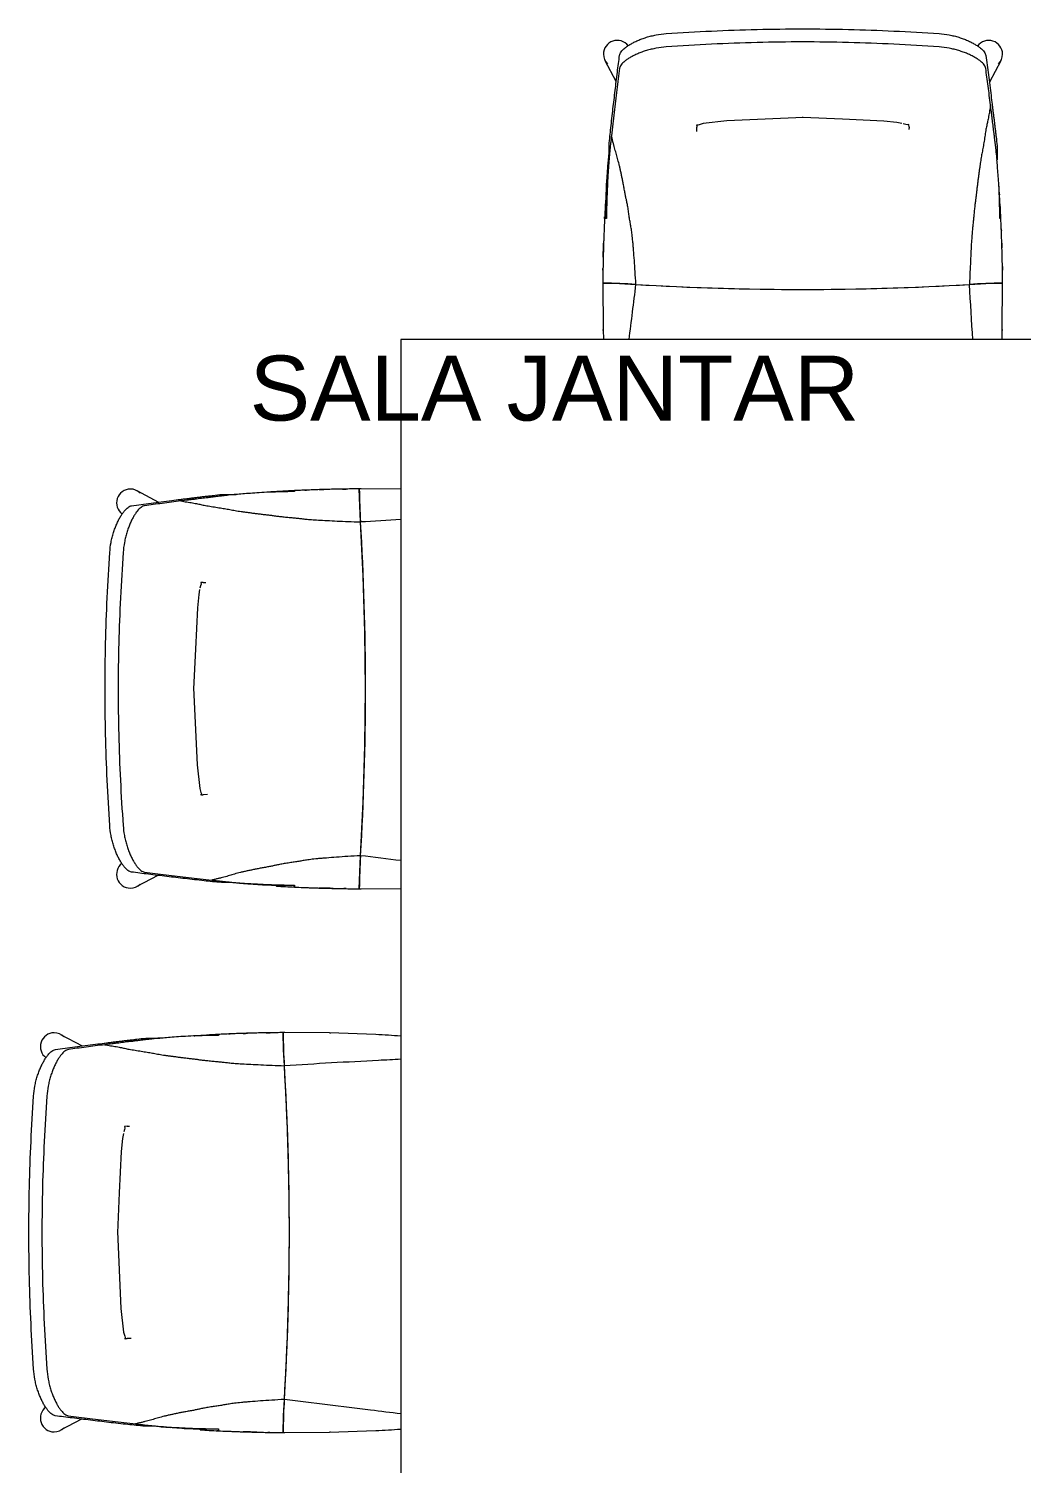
# Model space of a CAD drawing. Header units: millimetres. Extents: x 586.5 to 618.3, y 239.1 to 272.6.
# Drawn here: x 591.617 to 592.841, y 246.246 to 248.014 of the extents above; entities that cross this region are included whole.
import ezdxf

# ---------------------------------------------------------------- set-up
doc = ezdxf.new("R2010")
doc.units = ezdxf.units.MM
doc.header["$LTSCALE"] = 75
doc.linetypes.add('HIDDEN', pattern=[0.375, 0.25, -0.125])
doc.layers.add('A Cumbuca LRZ', color=254, linetype='HIDDEN', lineweight=9)
doc.layers.add('A Mobiliário LRZ', color=253, linetype='Continuous', lineweight=9)
doc.styles.add('R80', font='arial.ttf')

msp = doc.modelspace()

# ---------------------------------------------------------------- linework, layer by layer
at = {"layer": 'A Mobiliário LRZ'}
for p, q in [((592.3414, 247.9484), (592.3276, 247.9741)), ((592.8154, 247.9741), (592.8013, 247.9476)), ((592.5724, 247.9042), (592.4778, 247.8999)), ((592.5712, 247.9042), (592.5707, 247.9042)), ((592.6202, 247.902), (592.5712, 247.9042)), ((592.6713, 247.8995), (592.6202, 247.902)), ((592.4407, 247.8941), (592.4399, 247.8938)), ((592.4418, 247.8946), (592.4407, 247.8941)), ((592.4408, 247.8935), (592.4407, 247.8922)), ((592.4409, 247.887), (592.4407, 247.8922)), ((592.4409, 247.8953), (592.4408, 247.8935)), ((592.4409, 247.8955), (592.4409, 247.8953)), ((592.4434, 247.8952), (592.4418, 247.8946)), ((592.4486, 247.8965), (592.4434, 247.8952)), ((592.4778, 247.8999), (592.4486, 247.8965)), ((592.6873, 247.8978), (592.6713, 247.8995)), ((592.6935, 247.8967), (592.6873, 247.8978)), ((592.6982, 247.8956), (592.6952, 247.8963)), ((592.7, 247.8951), (592.6982, 247.8956)), ((592.7022, 247.8953), (592.7, 247.8951)), ((592.7023, 247.8922), (592.7022, 247.8953)), ((592.7023, 247.8922), (592.7022, 247.8891)), ((592.3325, 247.8605), (592.3325, 247.8699)), ((592.8108, 247.8692), (592.8108, 247.8519)), ((592.331, 247.8427), (592.3325, 247.8605)), ((592.3297, 247.8248), (592.331, 247.8427)), ((592.8138, 247.8088), (592.8129, 247.8234)), ((592.329, 247.7797), (592.329, 247.8024)), ((592.8147, 247.7943), (592.8138, 247.8088)), ((592.3293, 247.7797), (592.327, 247.7797)), ((592.8154, 247.7797), (592.8143, 247.7797)), ((592.8147, 247.7943), (592.8147, 247.7797)), ((592.3248, 247.7), (592.3456, 247.6994)), ((592.3248, 247.7), (592.3253, 247.6427)), ((592.3248, 247.7), (592.3248, 247.6988)), ((592.3248, 247.6988), (592.3248, 247.6977)), ((592.3456, 247.6994), (592.3657, 247.6984)), ((592.3657, 247.6984), (592.4322, 247.695)), ((592.4322, 247.695), (592.5011, 247.6929)), ((592.5011, 247.6929), (592.5712, 247.6922)), ((592.5712, 247.6922), (592.6414, 247.6929)), ((592.6414, 247.6929), (592.7103, 247.695)), ((592.7103, 247.695), (592.7768, 247.6984)), ((592.7768, 247.6984), (592.7968, 247.6994)), ((592.7969, 247.6994), (592.8176, 247.7)), ((592.8172, 247.6427), (592.8176, 247.7)), ((592.8176, 247.6988), (592.8176, 247.7)), ((592.8176, 247.6977), (592.8176, 247.6988)), ((592.3253, 247.6427), (592.3256, 247.6304)), ((592.3253, 247.6416), (592.3253, 247.6427)), ((592.8169, 247.6304), (592.8172, 247.6427)), ((592.8172, 247.6427), (592.8172, 247.6416)), ((592.0758, 247.6304), (592.0758, 245.4304)), ((593.0758, 247.6304), (592.0758, 247.6304)), ((591.7505, 247.4443), (591.777, 247.4301)), ((591.9158, 247.4427), (591.9013, 247.4417)), ((591.9303, 247.4435), (591.9158, 247.4427)), ((591.9303, 247.4435), (591.9449, 247.4435)), ((591.9449, 247.4443), (591.9449, 247.4431)), ((592.0758, 247.4462), (592.0247, 247.4465)), ((592.0252, 247.4257), (592.0247, 247.4465)), ((592.0258, 247.4465), (592.0247, 247.4465)), ((592.0269, 247.4465), (592.0258, 247.4465)), ((591.8555, 247.4397), (591.8727, 247.4397)), ((592.0262, 247.4057), (592.0252, 247.4257)), ((592.0296, 247.3391), (592.0262, 247.4057)), ((592.0317, 247.2702), (592.0296, 247.3391)), ((591.8279, 247.3223), (591.8269, 247.3162)), ((591.829, 247.327), (591.8283, 247.3241)), ((591.8296, 247.3289), (591.829, 247.327)), ((591.8324, 247.3312), (591.8293, 247.331)), ((591.8293, 247.331), (591.8296, 247.3289)), ((591.8324, 247.3312), (591.8355, 247.3311)), ((591.8269, 247.3162), (591.8251, 247.3001)), ((591.8251, 247.3001), (591.8226, 247.249)), ((592.0324, 247.2001), (592.0317, 247.2702)), ((591.8226, 247.249), (591.8204, 247.2)), ((591.8204, 247.2013), (591.8247, 247.1066)), ((591.8204, 247.2), (591.8204, 247.1995)), ((592.0317, 247.13), (592.0324, 247.2001)), ((592.0296, 247.061), (592.0317, 247.13)), ((591.8247, 247.1066), (591.8281, 247.0775)), ((591.8281, 247.0775), (591.8294, 247.0723)), ((591.8294, 247.0723), (591.83, 247.0707)), ((591.83, 247.0707), (591.8305, 247.0695)), ((591.8291, 247.0698), (591.8293, 247.0698)), ((591.8293, 247.0698), (591.8311, 247.0696)), ((591.8305, 247.0695), (591.8309, 247.0688)), ((591.8311, 247.0696), (591.8324, 247.0696)), ((591.8376, 247.0698), (591.8324, 247.0696)), ((592.0262, 246.9945), (592.0296, 247.061)), ((592.0252, 246.9744), (592.0262, 246.9945)), ((591.7763, 246.9703), (591.7505, 246.9565)), ((592.0247, 246.9537), (592.0252, 246.9744)), ((591.8641, 246.9614), (591.8547, 246.9614)), ((591.8819, 246.9599), (591.8641, 246.9614)), ((591.8998, 246.9586), (591.8819, 246.9599)), ((591.9449, 246.9578), (591.9222, 246.9578)), ((591.9449, 246.9582), (591.9449, 246.9559)), ((592.0247, 246.9537), (592.0758, 246.954)), ((592.0247, 246.9537), (592.0258, 246.9537)), ((592.0258, 246.9537), (592.0269, 246.9537)), ((591.6566, 246.7743), (591.6831, 246.7601)), ((591.8219, 246.7727), (591.8074, 246.7717)), ((591.8364, 246.7735), (591.8219, 246.7727)), ((591.8364, 246.7735), (591.851, 246.7735)), ((591.851, 246.7743), (591.851, 246.7731)), ((591.988, 246.7761), (591.9307, 246.7765)), ((591.9313, 246.7557), (591.9307, 246.7765)), ((591.9319, 246.7765), (591.9307, 246.7765)), ((591.933, 246.7765), (591.9319, 246.7765)), ((592.0451, 246.774), (591.988, 246.7761)), ((591.988, 246.7761), (591.9892, 246.776)), ((591.7615, 246.7697), (591.7788, 246.7697)), ((591.9323, 246.7357), (591.9313, 246.7557)), ((591.9357, 246.6691), (591.9323, 246.7357)), ((591.9378, 246.6002), (591.9357, 246.6691)), ((591.734, 246.6523), (591.7329, 246.6462)), ((591.7351, 246.657), (591.7344, 246.6541)), ((591.7356, 246.6589), (591.7351, 246.657)), ((591.7385, 246.6612), (591.7354, 246.661)), ((591.7354, 246.661), (591.7356, 246.6589)), ((591.7385, 246.6612), (591.7416, 246.6611)), ((591.7312, 246.6301), (591.7287, 246.579)), ((591.7329, 246.6462), (591.7312, 246.6301)), ((591.9385, 246.5301), (591.9378, 246.6002)), ((591.7287, 246.579), (591.7265, 246.53)), ((591.7265, 246.5313), (591.7308, 246.4366)), ((591.7265, 246.53), (591.7265, 246.5295)), ((591.9378, 246.46), (591.9385, 246.5301)), ((591.9357, 246.391), (591.9378, 246.46)), ((591.7308, 246.4366), (591.7342, 246.4075)), ((591.7342, 246.4075), (591.7355, 246.4023)), ((591.7352, 246.3998), (591.7354, 246.3998)), ((591.7354, 246.3998), (591.7372, 246.3996)), ((591.7355, 246.4023), (591.7361, 246.4007)), ((591.7361, 246.4007), (591.7366, 246.3995)), ((591.7366, 246.3995), (591.7369, 246.3988)), ((591.7372, 246.3996), (591.7385, 246.3996)), ((591.7437, 246.3998), (591.7385, 246.3996)), ((591.9323, 246.3245), (591.9357, 246.391)), ((591.9313, 246.3044), (591.9323, 246.3245)), ((591.6823, 246.3003), (591.6566, 246.2865)), ((591.9307, 246.2837), (591.9313, 246.3044)), ((591.7702, 246.2914), (591.7608, 246.2914)), ((591.788, 246.2899), (591.7702, 246.2914)), ((591.8059, 246.2886), (591.788, 246.2899)), ((591.851, 246.2878), (591.8283, 246.2878)), ((591.851, 246.2882), (591.851, 246.2859)), ((591.9307, 246.2837), (591.988, 246.2841)), ((591.9307, 246.2837), (591.9319, 246.2837)), ((591.9319, 246.2837), (591.933, 246.2837)), ((591.988, 246.2841), (592.0451, 246.2862)), ((591.9891, 246.2841), (591.988, 246.2841))]:
    msp.add_line(p, q, dxfattribs=at)
for centre, radius, start, end in [((592.3426, 247.9821), 0.017, 37.5087, 180), ((592.8005, 247.9821), 0.017, 0, 144.1289), ((592.3426, 247.9821), 0.017, 180, 225), ((592.8005, 247.9821), 0.017, 315, 0), ((592.824, 247.9248), 0.074, 259.653, 259.7774), ((594.3051, 247.6856), 1.9803, 176.6267, 177.2757), ((592.306, 247.8567), 0.059, 292.1782, 292.9531), ((590.8374, 247.6856), 1.9803, 2.7243, 3.1475), ((591.7425, 247.4293), 0.017, 90, 234.1289), ((591.7425, 247.4293), 0.017, 45, 90), ((592.039, 245.4662), 1.9803, 92.7243, 93.1475), ((591.7999, 247.4528), 0.074, 349.653, 349.7774), ((591.7425, 246.9715), 0.017, 127.5087, 270), ((591.7425, 246.9715), 0.017, 270, 315), ((591.8679, 246.9348), 0.059, 22.1782, 22.9531), ((592.039, 248.9339), 1.9803, 266.6267, 267.2757), ((591.6486, 246.7593), 0.017, 90, 234.1289), ((591.6486, 246.7593), 0.017, 45, 90), ((591.9451, 244.7962), 1.9803, 92.7243, 93.1475), ((591.7059, 246.7828), 0.074, 349.653, 349.7774), ((591.6486, 246.3015), 0.017, 127.5087, 270), ((591.6486, 246.3015), 0.017, 270, 315), ((591.774, 246.2648), 0.059, 22.1782, 22.9531), ((591.9451, 248.2639), 1.9803, 266.6267, 267.2757)]:
    msp.add_arc(centre, radius, start, end, dxfattribs=at)
for centre, major_axis, start_param, end_param in [((592.3106, 247.6785), (0.1434, 0), 1.176399, 1.471048), ((592.5712, 247.7727), (0.5341, 0), 4.317308, 5.10747), ((592.8319, 247.6785), (0.1434, 0), 1.670545, 1.965193), ((592.0462, 247.4608), (0, 0.1434), 1.670545, 1.965193), ((591.9519, 247.2001), (0, 0.5341), 4.317308, 5.10747), ((592.0462, 246.9394), (0, 0.1434), 1.176399, 1.471048), ((591.9522, 246.7908), (0, 0.1434), 1.670545, 1.965193), ((591.858, 246.5301), (0, 0.5341), 4.317308, 5.10747), ((591.9522, 246.2694), (0, 0.1434), 1.176399, 1.471048)]:
    msp.add_ellipse(centre, major_axis=major_axis, ratio=0.150716, start_param=start_param, end_param=end_param, dxfattribs=at)
for points, knots in [([(592.403, 248.0075), (592.4215, 248.0087), (592.4587, 248.0108), (592.5336, 248.0135), (592.6088, 248.0135), (592.6836, 248.0108), (592.7208, 248.0087), (592.7394, 248.0075)], [-1, -1, -1, -1, -0.833333, -0.666667, -0.333333, -0.166667, 0, 0, 0, 0]), ([(592.3455, 247.9807), (592.3457, 247.9821), (592.347, 247.985), (592.3509, 247.9889), (592.3552, 247.9921), (592.3589, 247.9945), (592.3625, 247.9964), (592.3655, 247.9979), (592.3679, 247.999), (592.3705, 248), (592.3731, 248.0011), (592.3758, 248.002), (592.3796, 248.0032), (592.3845, 248.0046), (592.3926, 248.0064), (592.3988, 248.0072), (592.403, 248.0075)], [-1, -1, -1, -1, -0.857143, -0.714286, -0.642857, -0.571429, -0.5, -0.464286, -0.428571, -0.392857, -0.357143, -0.321429, -0.285714, -0.214286, -0.142857, 0, 0, 0, 0]), ([(592.403, 247.991), (592.3989, 247.9907), (592.3926, 247.9899), (592.3845, 247.9882), (592.3796, 247.9868), (592.3758, 247.9857), (592.3722, 247.9844), (592.3679, 247.9827), (592.3632, 247.9805), (592.3589, 247.9783), (592.3551, 247.976), (592.3509, 247.9728), (592.347, 247.969), (592.3457, 247.9661), (592.3455, 247.9647)], [-1, -1, -1, -1, -0.857143, -0.785714, -0.714286, -0.678571, -0.642857, -0.571429, -0.5, -0.428571, -0.357143, -0.285714, -0.142857, 0, 0, 0, 0]), ([(592.7394, 247.991), (592.7208, 247.9923), (592.6836, 247.9946), (592.6088, 247.9974), (592.5336, 247.9974), (592.4587, 247.9946), (592.4215, 247.9924), (592.403, 247.991)], [-1, -1, -1, -1, -0.833333, -0.666667, -0.333333, -0.166667, 0, 0, 0, 0]), ([(592.7394, 248.0075), (592.7435, 248.0072), (592.7498, 248.0064), (592.7579, 248.0046), (592.7628, 248.0032), (592.7665, 248.002), (592.7692, 248.0011), (592.7718, 248), (592.7744, 247.999), (592.7768, 247.9979), (592.7798, 247.9964), (592.7834, 247.9944), (592.7871, 247.9921), (592.7914, 247.9889), (592.7953, 247.9849), (592.7966, 247.982), (592.7968, 247.9806)], [-1, -1, -1, -1, -0.857143, -0.785714, -0.714286, -0.678571, -0.642857, -0.607143, -0.571429, -0.535714, -0.5, -0.428571, -0.357143, -0.285714, -0.142857, 0, 0, 0, 0]), ([(592.7968, 247.9646), (592.7966, 247.966), (592.7953, 247.9689), (592.7914, 247.9728), (592.7871, 247.9759), (592.7834, 247.9782), (592.7791, 247.9805), (592.7744, 247.9827), (592.7701, 247.9844), (592.7665, 247.9856), (592.7627, 247.9868), (592.7579, 247.9882), (592.7498, 247.9899), (592.7435, 247.9907), (592.7394, 247.991)], [-1, -1, -1, -1, -0.857143, -0.714286, -0.642857, -0.571429, -0.5, -0.428571, -0.357143, -0.321429, -0.285714, -0.214286, -0.142857, 0, 0, 0, 0]), ([(592.8027, 247.9197), (592.8025, 247.9186), (592.8021, 247.9162), (592.8014, 247.9114), (592.8006, 247.9066), (592.7998, 247.9021), (592.799, 247.8982), (592.7982, 247.8949), (592.7974, 247.8912), (592.7966, 247.8869), (592.7959, 247.8818), (592.7951, 247.8767), (592.7945, 247.8729), (592.7939, 247.8694), (592.7933, 247.8659), (592.7927, 247.8626), (592.7921, 247.8595), (592.7915, 247.8563), (592.7907, 247.8518), (592.79, 247.8468), (592.7892, 247.8415), (592.7886, 247.8371), (592.788, 247.8326), (592.7874, 247.8282), (592.7868, 247.8234), (592.7862, 247.8184), (592.7857, 247.8138), (592.7853, 247.8106), (592.785, 247.8083), (592.7848, 247.806), (592.7845, 247.8041), (592.7842, 247.802), (592.7838, 247.7988), (592.7832, 247.7942), (592.7827, 247.7889), (592.7823, 247.7847), (592.782, 247.7808), (592.7815, 247.7763), (592.7809, 247.7711), (592.7803, 247.7657), (592.7798, 247.7592), (592.7792, 247.7508), (592.7786, 247.7398), (592.778, 247.7275), (592.7774, 247.7138), (592.777, 247.7037), (592.7768, 247.6984)], [-1, -1, -1, -1, -0.977273, -0.954545, -0.909091, -0.886364, -0.863636, -0.818182, -0.795455, -0.772727, -0.727273, -0.704545, -0.681818, -0.659091, -0.636364, -0.613636, -0.590909, -0.568182, -0.545455, -0.5, -0.477273, -0.454545, -0.431818, -0.409091, -0.386364, -0.363636, -0.340909, -0.329545, -0.318182, -0.306818, -0.295455, -0.284091, -0.272727, -0.25, -0.227273, -0.215909, -0.204545, -0.181818, -0.159091, -0.136364, -0.113636, -0.090909, -0.068182, -0.045455, -0.022727, 0, 0, 0, 0]), ([(592.8108, 247.8519), (592.8105, 247.8551), (592.81, 247.8597), (592.8094, 247.8657), (592.8089, 247.8701), (592.8083, 247.8743), (592.8078, 247.8785), (592.8073, 247.8826), (592.8068, 247.8867), (592.8063, 247.8907), (592.8058, 247.8946), (592.8053, 247.8985), (592.8049, 247.9025), (592.8043, 247.9067), (592.8036, 247.9124), (592.8031, 247.9167), (592.8027, 247.9197)], [-1, -1, -1, -1, -0.875, -0.8125, -0.75, -0.6875, -0.625, -0.5625, -0.5, -0.4375, -0.375, -0.3125, -0.25, -0.1875, -0.125, 0, 0, 0, 0]), ([(592.8034, 247.931), (592.8038, 247.9274), (592.8045, 247.9221), (592.8053, 247.9152), (592.8059, 247.9101), (592.8066, 247.9052), (592.8072, 247.9004), (592.8077, 247.8956), (592.8084, 247.8906), (592.809, 247.8854), (592.8098, 247.8784), (592.8104, 247.8729), (592.8108, 247.8692)], [-1, -1, -1, -1, -0.833333, -0.75, -0.666667, -0.583333, -0.5, -0.416667, -0.333333, -0.25, -0.166667, 0, 0, 0, 0]), ([(592.3355, 247.8817), (592.3353, 247.8795), (592.3348, 247.8754), (592.3342, 247.8702), (592.3338, 247.8661), (592.3335, 247.8632), (592.3332, 247.8602), (592.3329, 247.8571), (592.3327, 247.8539), (592.3324, 247.8507), (592.3321, 247.8473), (592.3318, 247.8436), (592.3316, 247.8395), (592.3313, 247.8353), (592.331, 247.8308), (592.3308, 247.8268), (592.3306, 247.8235), (592.3305, 247.8201), (592.3303, 247.8157), (592.3301, 247.8101), (592.3299, 247.8044), (592.3297, 247.7985), (592.3295, 247.7904), (592.3294, 247.7841), (592.3293, 247.7797)], [-1, -1, -1, -1, -0.916667, -0.833333, -0.791667, -0.75, -0.708333, -0.666667, -0.625, -0.583333, -0.541667, -0.5, -0.458333, -0.416667, -0.375, -0.333333, -0.3125, -0.291667, -0.25, -0.208333, -0.166667, -0.125, -0.083333, 0, 0, 0, 0]), ([(592.3657, 247.6984), (592.3653, 247.7039), (592.3647, 247.7142), (592.3637, 247.7282), (592.363, 247.7386), (592.3623, 247.7462), (592.3617, 247.7531), (592.3609, 247.7601), (592.36, 247.7665), (592.3591, 247.7719), (592.3581, 247.7772), (592.3574, 247.7819), (592.3568, 247.7859), (592.3564, 247.7892), (592.3559, 247.7924), (592.3554, 247.7954), (592.3549, 247.7982), (592.3543, 247.8007), (592.3539, 247.8029), (592.3532, 247.8055), (592.3525, 247.8093), (592.3517, 247.8134), (592.3511, 247.817), (592.3504, 247.8206), (592.3496, 247.8247), (592.3487, 247.8293), (592.3478, 247.8338), (592.3468, 247.8383), (592.3459, 247.8425), (592.3446, 247.8478), (592.343, 247.8538), (592.3412, 247.8599), (592.3396, 247.8655), (592.3383, 247.8702), (592.3374, 247.8739), (592.3364, 247.8778), (592.3358, 247.8804), (592.3355, 247.8817)], [0, 0, 0, 0, 0.03125, 0.0625, 0.09375, 0.109375, 0.125, 0.15625, 0.1875, 0.21875, 0.25, 0.28125, 0.296875, 0.3125, 0.328125, 0.34375, 0.359375, 0.375, 0.390625, 0.40625, 0.4375, 0.46875, 0.484375, 0.5, 0.53125, 0.5625, 0.59375, 0.625, 0.65625, 0.6875, 0.75, 0.8125, 0.875, 0.90625, 0.9375, 0.96875, 1, 1, 1, 1]), ([(592.327, 247.7797), (592.3269, 247.7762), (592.3267, 247.7716), (592.3264, 247.7659), (592.3263, 247.7621), (592.3261, 247.7572), (592.3259, 247.7522), (592.3258, 247.7481), (592.3256, 247.7439), (592.3255, 247.7385), (592.3253, 247.7314), (592.3252, 247.7241), (592.325, 247.7161), (592.3249, 247.708), (592.3249, 247.7027), (592.3248, 247.7)], [-1, -1, -1, -1, -0.85, -0.8125, -0.775, -0.7, -0.625, -0.5875, -0.55, -0.475, -0.4, -0.3, -0.2, -0.1, 0, 0, 0, 0]), ([(592.8176, 247.7), (592.8176, 247.7026), (592.8175, 247.708), (592.8174, 247.7161), (592.8173, 247.7241), (592.8171, 247.7321), (592.8169, 247.7407), (592.8167, 247.7478), (592.8165, 247.7532), (592.8164, 247.7572), (592.8162, 247.7611), (592.8161, 247.765), (592.8159, 247.7688), (592.8157, 247.7737), (592.8155, 247.7773), (592.8154, 247.7797)], [-1, -1, -1, -1, -0.9, -0.8, -0.7, -0.6, -0.5, -0.4, -0.35, -0.3, -0.25, -0.2, -0.15, -0.1, 0, 0, 0, 0]), ([(592.3253, 247.7321), (592.3254, 247.7329), (592.3254, 247.7355), (592.3255, 247.7399), (592.3257, 247.7448), (592.3258, 247.7479), (592.3258, 247.7492)], [-0.6732069, -0.6732069, -0.6732069, -0.6732069, -0.65, -0.6, -0.55, -0.5167063, -0.5167063, -0.5167063, -0.5167063]), ([(592.0247, 247.4465), (592.022, 247.4465), (592.0166, 247.4464), (592.0085, 247.4463), (592.0006, 247.4462), (591.9925, 247.446), (591.984, 247.4458), (591.9768, 247.4456), (591.9714, 247.4454), (591.9674, 247.4452), (591.9635, 247.4451), (591.9597, 247.4449), (591.9559, 247.4448), (591.9509, 247.4446), (591.9473, 247.4444), (591.9449, 247.4443)], [-1, -1, -1, -1, -0.9, -0.8, -0.7, -0.6, -0.5, -0.4, -0.35, -0.3, -0.25, -0.2, -0.15, -0.1, 0, 0, 0, 0]), ([(591.7172, 247.3682), (591.7175, 247.3724), (591.7182, 247.3786), (591.72, 247.3867), (591.7214, 247.3916), (591.7226, 247.3954), (591.7236, 247.3981), (591.7246, 247.4007), (591.7257, 247.4032), (591.7267, 247.4056), (591.7283, 247.4087), (591.7302, 247.4122), (591.7326, 247.416), (591.7358, 247.4202), (591.7397, 247.4241), (591.7426, 247.4255), (591.744, 247.4257)], [-1, -1, -1, -1, -0.857143, -0.785714, -0.714286, -0.678571, -0.642857, -0.607143, -0.571429, -0.535714, -0.5, -0.428571, -0.357143, -0.285714, -0.142857, 0, 0, 0, 0]), ([(591.76, 247.4257), (591.7586, 247.4255), (591.7557, 247.4241), (591.7518, 247.4203), (591.7487, 247.416), (591.7464, 247.4122), (591.7441, 247.408), (591.7419, 247.4033), (591.7403, 247.3989), (591.739, 247.3953), (591.7378, 247.3916), (591.7365, 247.3867), (591.7347, 247.3786), (591.7339, 247.3724), (591.7336, 247.3682)], [-1, -1, -1, -1, -0.857143, -0.714286, -0.642857, -0.571429, -0.5, -0.428571, -0.357143, -0.321429, -0.285714, -0.214286, -0.142857, 0, 0, 0, 0]), ([(591.7936, 247.4322), (591.7972, 247.4327), (591.8025, 247.4333), (591.8094, 247.4342), (591.8145, 247.4348), (591.8194, 247.4354), (591.8242, 247.436), (591.829, 247.4366), (591.834, 247.4372), (591.8392, 247.4378), (591.8463, 247.4386), (591.8517, 247.4393), (591.8555, 247.4397)], [-1, -1, -1, -1, -0.833333, -0.75, -0.666667, -0.583333, -0.5, -0.416667, -0.333333, -0.25, -0.166667, 0, 0, 0, 0]), ([(591.8727, 247.4397), (591.8696, 247.4394), (591.8649, 247.4389), (591.859, 247.4382), (591.8546, 247.4377), (591.8503, 247.4372), (591.8461, 247.4367), (591.842, 247.4362), (591.838, 247.4356), (591.834, 247.4352), (591.8301, 247.4347), (591.8261, 247.4342), (591.8221, 247.4337), (591.8179, 247.4332), (591.8123, 247.4325), (591.8079, 247.432), (591.8049, 247.4316)], [-1, -1, -1, -1, -0.875, -0.8125, -0.75, -0.6875, -0.625, -0.5625, -0.5, -0.4375, -0.375, -0.3125, -0.25, -0.1875, -0.125, 0, 0, 0, 0]), ([(591.8049, 247.4316), (591.8061, 247.4314), (591.8084, 247.431), (591.8132, 247.4302), (591.8181, 247.4294), (591.8225, 247.4286), (591.8264, 247.4279), (591.8298, 247.4271), (591.8335, 247.4263), (591.8377, 247.4255), (591.8428, 247.4247), (591.848, 247.4239), (591.8517, 247.4233), (591.8552, 247.4227), (591.8587, 247.4222), (591.862, 247.4216), (591.8652, 247.421), (591.8683, 247.4204), (591.8728, 247.4196), (591.8778, 247.4188), (591.8832, 247.418), (591.8875, 247.4175), (591.892, 247.4169), (591.8965, 247.4163), (591.9012, 247.4157), (591.9063, 247.4151), (591.9108, 247.4146), (591.914, 247.4142), (591.9164, 247.4139), (591.9186, 247.4136), (591.9206, 247.4133), (591.9226, 247.413), (591.9258, 247.4126), (591.9304, 247.4121), (591.9358, 247.4116), (591.9399, 247.4112), (591.9438, 247.4108), (591.9483, 247.4104), (591.9535, 247.4098), (591.9589, 247.4092), (591.9654, 247.4086), (591.9738, 247.408), (591.9849, 247.4075), (591.9971, 247.4069), (592.0108, 247.4063), (592.0209, 247.4059), (592.0262, 247.4057)], [-1, -1, -1, -1, -0.977273, -0.954545, -0.909091, -0.886364, -0.863636, -0.818182, -0.795455, -0.772727, -0.727273, -0.704545, -0.681818, -0.659091, -0.636364, -0.613636, -0.590909, -0.568182, -0.545455, -0.5, -0.477273, -0.454545, -0.431818, -0.409091, -0.386364, -0.363636, -0.340909, -0.329545, -0.318182, -0.306818, -0.295455, -0.284091, -0.272727, -0.25, -0.227273, -0.215909, -0.204545, -0.181818, -0.159091, -0.136364, -0.113636, -0.090909, -0.068182, -0.045455, -0.022727, 0, 0, 0, 0]), ([(591.7171, 247.0319), (591.7159, 247.0504), (591.7138, 247.0876), (591.7111, 247.1624), (591.7111, 247.2376), (591.7138, 247.3125), (591.7159, 247.3497), (591.7172, 247.3682)], [-1, -1, -1, -1, -0.833333, -0.666667, -0.333333, -0.166667, 0, 0, 0, 0]), ([(591.7336, 247.3682), (591.7323, 247.3497), (591.7301, 247.3125), (591.7272, 247.2376), (591.7272, 247.1624), (591.73, 247.0876), (591.7323, 247.0504), (591.7336, 247.0319)], [-1, -1, -1, -1, -0.833333, -0.666667, -0.333333, -0.166667, 0, 0, 0, 0]), ([(591.7439, 246.9744), (591.7425, 246.9746), (591.7396, 246.9759), (591.7357, 246.9798), (591.7325, 246.984), (591.7302, 246.9878), (591.7282, 246.9913), (591.7267, 246.9944), (591.7256, 246.9968), (591.7246, 246.9993), (591.7236, 247.002), (591.7226, 247.0047), (591.7214, 247.0084), (591.72, 247.0133), (591.7182, 247.0214), (591.7174, 247.0277), (591.7171, 247.0319)], [-1, -1, -1, -1, -0.857143, -0.714286, -0.642857, -0.571429, -0.5, -0.464286, -0.428571, -0.392857, -0.357143, -0.321429, -0.285714, -0.214286, -0.142857, 0, 0, 0, 0]), ([(591.7336, 247.0319), (591.7339, 247.0277), (591.7347, 247.0214), (591.7364, 247.0133), (591.7378, 247.0085), (591.739, 247.0047), (591.7402, 247.0011), (591.7419, 246.9968), (591.7441, 246.992), (591.7463, 246.9878), (591.7487, 246.984), (591.7518, 246.9797), (591.7556, 246.9759), (591.7585, 246.9746), (591.7599, 246.9744)], [-1, -1, -1, -1, -0.857143, -0.785714, -0.714286, -0.678571, -0.642857, -0.571429, -0.5, -0.428571, -0.357143, -0.285714, -0.142857, 0, 0, 0, 0]), ([(592.0262, 246.9945), (592.0208, 246.9942), (592.0104, 246.9936), (591.9964, 246.9926), (591.9861, 246.9918), (591.9784, 246.9912), (591.9715, 246.9906), (591.9646, 246.9898), (591.9581, 246.9889), (591.9527, 246.9879), (591.9474, 246.987), (591.9428, 246.9863), (591.9387, 246.9857), (591.9354, 246.9853), (591.9322, 246.9848), (591.9292, 246.9842), (591.9265, 246.9837), (591.9239, 246.9832), (591.9217, 246.9827), (591.9191, 246.9821), (591.9154, 246.9813), (591.9112, 246.9805), (591.9076, 246.9799), (591.904, 246.9793), (591.8999, 246.9785), (591.8953, 246.9776), (591.8908, 246.9766), (591.8863, 246.9757), (591.8821, 246.9747), (591.8769, 246.9735), (591.8708, 246.9719), (591.8647, 246.97), (591.8591, 246.9684), (591.8544, 246.9672), (591.8507, 246.9663), (591.8468, 246.9653), (591.8442, 246.9647), (591.843, 246.9644)], [0, 0, 0, 0, 0.03125, 0.0625, 0.09375, 0.109375, 0.125, 0.15625, 0.1875, 0.21875, 0.25, 0.28125, 0.296875, 0.3125, 0.328125, 0.34375, 0.359375, 0.375, 0.390625, 0.40625, 0.4375, 0.46875, 0.484375, 0.5, 0.53125, 0.5625, 0.59375, 0.625, 0.65625, 0.6875, 0.75, 0.8125, 0.875, 0.90625, 0.9375, 0.96875, 1, 1, 1, 1]), ([(591.843, 246.9644), (591.8451, 246.9641), (591.8493, 246.9637), (591.8545, 246.9631), (591.8585, 246.9627), (591.8614, 246.9624), (591.8644, 246.9621), (591.8675, 246.9618), (591.8707, 246.9615), (591.874, 246.9612), (591.8774, 246.961), (591.8811, 246.9607), (591.8851, 246.9604), (591.8893, 246.9601), (591.8938, 246.9599), (591.8978, 246.9597), (591.9011, 246.9595), (591.9045, 246.9593), (591.909, 246.9591), (591.9145, 246.9589), (591.9202, 246.9587), (591.9261, 246.9586), (591.9342, 246.9584), (591.9406, 246.9582), (591.9449, 246.9582)], [-1, -1, -1, -1, -0.916667, -0.833333, -0.791667, -0.75, -0.708333, -0.666667, -0.625, -0.583333, -0.541667, -0.5, -0.458333, -0.416667, -0.375, -0.333333, -0.3125, -0.291667, -0.25, -0.208333, -0.166667, -0.125, -0.083333, 0, 0, 0, 0]), ([(591.9449, 246.9559), (591.9485, 246.9557), (591.953, 246.9555), (591.9587, 246.9553), (591.9625, 246.9551), (591.9674, 246.9549), (591.9724, 246.9548), (591.9765, 246.9546), (591.9807, 246.9545), (591.9861, 246.9544), (591.9932, 246.9542), (592.0006, 246.954), (592.0085, 246.9539), (592.0166, 246.9538), (592.022, 246.9537), (592.0247, 246.9537)], [-1, -1, -1, -1, -0.85, -0.8125, -0.775, -0.7, -0.625, -0.5875, -0.55, -0.475, -0.4, -0.3, -0.2, -0.1, 0, 0, 0, 0]), ([(591.9925, 246.9542), (591.9917, 246.9542), (591.9891, 246.9543), (591.9847, 246.9544), (591.9798, 246.9545), (591.9767, 246.9546), (591.9754, 246.9547)], [-0.6732069, -0.6732069, -0.6732069, -0.6732069, -0.65, -0.6, -0.55, -0.5167063, -0.5167063, -0.5167063, -0.5167063]), ([(591.9307, 246.7765), (591.9281, 246.7765), (591.9227, 246.7764), (591.9146, 246.7763), (591.9066, 246.7762), (591.8986, 246.776), (591.89, 246.7758), (591.8829, 246.7756), (591.8775, 246.7754), (591.8735, 246.7752), (591.8696, 246.7751), (591.8657, 246.7749), (591.862, 246.7748), (591.857, 246.7746), (591.8534, 246.7744), (591.851, 246.7743)], [-1, -1, -1, -1, -0.9, -0.8, -0.7, -0.6, -0.5, -0.4, -0.35, -0.3, -0.25, -0.2, -0.15, -0.1, 0, 0, 0, 0]), ([(591.6232, 246.6982), (591.6235, 246.7024), (591.6243, 246.7086), (591.6261, 246.7167), (591.6275, 246.7216), (591.6287, 246.7254), (591.6297, 246.7281), (591.6307, 246.7307), (591.6317, 246.7332), (591.6328, 246.7356), (591.6343, 246.7387), (591.6363, 246.7422), (591.6386, 246.746), (591.6418, 246.7502), (591.6458, 246.7541), (591.6487, 246.7555), (591.6501, 246.7557)], [-1, -1, -1, -1, -0.857143, -0.785714, -0.714286, -0.678571, -0.642857, -0.607143, -0.571429, -0.535714, -0.5, -0.428571, -0.357143, -0.285714, -0.142857, 0, 0, 0, 0]), ([(591.6661, 246.7557), (591.6647, 246.7555), (591.6618, 246.7541), (591.6579, 246.7503), (591.6548, 246.746), (591.6525, 246.7422), (591.6502, 246.738), (591.648, 246.7333), (591.6463, 246.7289), (591.6451, 246.7253), (591.6439, 246.7216), (591.6425, 246.7167), (591.6408, 246.7086), (591.64, 246.7024), (591.6397, 246.6982)], [-1, -1, -1, -1, -0.857143, -0.714286, -0.642857, -0.571429, -0.5, -0.428571, -0.357143, -0.321429, -0.285714, -0.214286, -0.142857, 0, 0, 0, 0]), ([(591.6997, 246.7622), (591.7033, 246.7627), (591.7086, 246.7633), (591.7155, 246.7642), (591.7206, 246.7648), (591.7255, 246.7654), (591.7303, 246.766), (591.7351, 246.7666), (591.7401, 246.7672), (591.7453, 246.7678), (591.7523, 246.7686), (591.7578, 246.7693), (591.7615, 246.7697)], [-1, -1, -1, -1, -0.833333, -0.75, -0.666667, -0.583333, -0.5, -0.416667, -0.333333, -0.25, -0.166667, 0, 0, 0, 0]), ([(591.7788, 246.7697), (591.7756, 246.7694), (591.771, 246.7689), (591.765, 246.7682), (591.7606, 246.7677), (591.7564, 246.7672), (591.7522, 246.7667), (591.7481, 246.7662), (591.744, 246.7656), (591.74, 246.7652), (591.7361, 246.7647), (591.7322, 246.7642), (591.7282, 246.7637), (591.724, 246.7632), (591.7183, 246.7625), (591.714, 246.762), (591.711, 246.7616)], [-1, -1, -1, -1, -0.875, -0.8125, -0.75, -0.6875, -0.625, -0.5625, -0.5, -0.4375, -0.375, -0.3125, -0.25, -0.1875, -0.125, 0, 0, 0, 0]), ([(591.711, 246.7616), (591.7122, 246.7614), (591.7145, 246.761), (591.7193, 246.7602), (591.7241, 246.7594), (591.7286, 246.7586), (591.7325, 246.7579), (591.7358, 246.7571), (591.7395, 246.7563), (591.7438, 246.7555), (591.7489, 246.7547), (591.754, 246.7539), (591.7578, 246.7533), (591.7613, 246.7527), (591.7648, 246.7522), (591.7681, 246.7516), (591.7712, 246.751), (591.7744, 246.7504), (591.7789, 246.7496), (591.7839, 246.7488), (591.7892, 246.748), (591.7936, 246.7475), (591.7981, 246.7469), (591.8025, 246.7463), (591.8073, 246.7457), (591.8123, 246.7451), (591.8169, 246.7446), (591.8201, 246.7442), (591.8224, 246.7439), (591.8247, 246.7436), (591.8267, 246.7433), (591.8287, 246.743), (591.8319, 246.7426), (591.8365, 246.7421), (591.8418, 246.7416), (591.846, 246.7412), (591.8499, 246.7408), (591.8544, 246.7404), (591.8596, 246.7398), (591.865, 246.7392), (591.8715, 246.7386), (591.8799, 246.738), (591.8909, 246.7375), (591.9032, 246.7369), (591.9169, 246.7363), (591.927, 246.7359), (591.9323, 246.7357)], [-1, -1, -1, -1, -0.977273, -0.954545, -0.909091, -0.886364, -0.863636, -0.818182, -0.795455, -0.772727, -0.727273, -0.704545, -0.681818, -0.659091, -0.636364, -0.613636, -0.590909, -0.568182, -0.545455, -0.5, -0.477273, -0.454545, -0.431818, -0.409091, -0.386364, -0.363636, -0.340909, -0.329545, -0.318182, -0.306818, -0.295455, -0.284091, -0.272727, -0.25, -0.227273, -0.215909, -0.204545, -0.181818, -0.159091, -0.136364, -0.113636, -0.090909, -0.068182, -0.045455, -0.022727, 0, 0, 0, 0]), ([(592.0759, 246.7436), (592.0667, 246.7431), (592.0189, 246.7408), (591.971, 246.738), (591.9323, 246.7357)], [0.381538, 0.381538, 0.381538, 0.381538, 0.5, 1, 1, 1, 1]), ([(591.6232, 246.3619), (591.622, 246.3804), (591.6199, 246.4176), (591.6172, 246.4924), (591.6172, 246.5676), (591.6199, 246.6425), (591.622, 246.6797), (591.6232, 246.6982)], [-1, -1, -1, -1, -0.833333, -0.666667, -0.333333, -0.166667, 0, 0, 0, 0]), ([(591.6397, 246.6982), (591.6384, 246.6797), (591.6361, 246.6425), (591.6333, 246.5676), (591.6333, 246.4924), (591.6361, 246.4176), (591.6383, 246.3804), (591.6397, 246.3619)], [-1, -1, -1, -1, -0.833333, -0.666667, -0.333333, -0.166667, 0, 0, 0, 0]), ([(591.65, 246.3044), (591.6486, 246.3046), (591.6457, 246.3059), (591.6418, 246.3098), (591.6386, 246.314), (591.6362, 246.3178), (591.6343, 246.3213), (591.6328, 246.3244), (591.6317, 246.3268), (591.6307, 246.3293), (591.6296, 246.332), (591.6287, 246.3347), (591.6275, 246.3384), (591.6261, 246.3433), (591.6243, 246.3514), (591.6235, 246.3577), (591.6232, 246.3619)], [-1, -1, -1, -1, -0.857143, -0.714286, -0.642857, -0.571429, -0.5, -0.464286, -0.428571, -0.392857, -0.357143, -0.321429, -0.285714, -0.214286, -0.142857, 0, 0, 0, 0]), ([(591.6397, 246.3619), (591.64, 246.3577), (591.6408, 246.3514), (591.6425, 246.3433), (591.6439, 246.3385), (591.645, 246.3347), (591.6463, 246.3311), (591.648, 246.3268), (591.6502, 246.322), (591.6524, 246.3178), (591.6547, 246.314), (591.6579, 246.3097), (591.6617, 246.3059), (591.6646, 246.3046), (591.666, 246.3044)], [-1, -1, -1, -1, -0.857143, -0.785714, -0.714286, -0.678571, -0.642857, -0.571429, -0.5, -0.428571, -0.357143, -0.285714, -0.142857, 0, 0, 0, 0]), ([(591.9323, 246.3245), (591.9268, 246.3242), (591.9165, 246.3236), (591.9025, 246.3226), (591.8921, 246.3218), (591.8845, 246.3212), (591.8776, 246.3206), (591.8706, 246.3198), (591.8642, 246.3189), (591.8588, 246.3179), (591.8535, 246.317), (591.8488, 246.3163), (591.8448, 246.3157), (591.8415, 246.3153), (591.8383, 246.3148), (591.8353, 246.3142), (591.8325, 246.3137), (591.83, 246.3132), (591.8278, 246.3127), (591.8252, 246.3121), (591.8215, 246.3113), (591.8173, 246.3105), (591.8137, 246.3099), (591.8101, 246.3093), (591.806, 246.3085), (591.8014, 246.3076), (591.7969, 246.3066), (591.7924, 246.3057), (591.7882, 246.3047), (591.7829, 246.3035), (591.7769, 246.3019), (591.7708, 246.3), (591.7652, 246.2984), (591.7605, 246.2972), (591.7568, 246.2963), (591.7529, 246.2953), (591.7503, 246.2947), (591.749, 246.2944)], [0, 0, 0, 0, 0.03125, 0.0625, 0.09375, 0.109375, 0.125, 0.15625, 0.1875, 0.21875, 0.25, 0.28125, 0.296875, 0.3125, 0.328125, 0.34375, 0.359375, 0.375, 0.390625, 0.40625, 0.4375, 0.46875, 0.484375, 0.5, 0.53125, 0.5625, 0.59375, 0.625, 0.65625, 0.6875, 0.75, 0.8125, 0.875, 0.90625, 0.9375, 0.96875, 1, 1, 1, 1]), ([(592.0759, 246.3067), (592.0635, 246.3082), (592.0157, 246.3142), (591.9678, 246.3202), (591.9323, 246.3245)], [0.3244742, 0.3244742, 0.3244742, 0.3244742, 0.5, 1, 1, 1, 1]), ([(591.749, 246.2944), (591.7512, 246.2941), (591.7553, 246.2937), (591.7605, 246.2931), (591.7646, 246.2927), (591.7675, 246.2924), (591.7705, 246.2921), (591.7736, 246.2918), (591.7768, 246.2915), (591.78, 246.2912), (591.7834, 246.291), (591.7871, 246.2907), (591.7912, 246.2904), (591.7954, 246.2901), (591.7999, 246.2899), (591.8039, 246.2897), (591.8072, 246.2895), (591.8106, 246.2893), (591.815, 246.2891), (591.8206, 246.2889), (591.8263, 246.2887), (591.8322, 246.2886), (591.8403, 246.2884), (591.8466, 246.2882), (591.851, 246.2882)], [-1, -1, -1, -1, -0.916667, -0.833333, -0.791667, -0.75, -0.708333, -0.666667, -0.625, -0.583333, -0.541667, -0.5, -0.458333, -0.416667, -0.375, -0.333333, -0.3125, -0.291667, -0.25, -0.208333, -0.166667, -0.125, -0.083333, 0, 0, 0, 0]), ([(591.851, 246.2859), (591.8546, 246.2857), (591.8591, 246.2855), (591.8648, 246.2853), (591.8686, 246.2851), (591.8735, 246.2849), (591.8785, 246.2848), (591.8826, 246.2846), (591.8868, 246.2845), (591.8922, 246.2844), (591.8993, 246.2842), (591.9066, 246.284), (591.9146, 246.2839), (591.9227, 246.2838), (591.9281, 246.2837), (591.9307, 246.2837)], [-1, -1, -1, -1, -0.85, -0.8125, -0.775, -0.7, -0.625, -0.5875, -0.55, -0.475, -0.4, -0.3, -0.2, -0.1, 0, 0, 0, 0]), ([(591.8986, 246.2842), (591.8978, 246.2842), (591.8952, 246.2843), (591.8908, 246.2844), (591.8859, 246.2845), (591.8828, 246.2846), (591.8815, 246.2847)], [-0.6732069, -0.6732069, -0.6732069, -0.6732069, -0.65, -0.6, -0.55, -0.5167063, -0.5167063, -0.5167063, -0.5167063])]:
    msp.add_open_spline(points, degree=3, knots=knots, dxfattribs=at)
for points in [[(592.3347, 247.8912), (592.3352, 247.8952), (592.336, 247.9031), (592.3374, 247.9147), (592.3387, 247.926), (592.3401, 247.9372), (592.3414, 247.9486), (592.3428, 247.9599), (592.3442, 247.9705), (592.3451, 247.9774), (592.3455, 247.9807)], [(592.7968, 247.9806), (592.7979, 247.9728), (592.8001, 247.9568), (592.8023, 247.9398), (592.8034, 247.931)], [(592.3455, 247.9647), (592.3444, 247.9561), (592.3421, 247.9383), (592.3388, 247.9105), (592.3366, 247.8914), (592.3355, 247.8817)], [(592.8027, 247.9197), (592.8017, 247.9276), (592.7998, 247.943), (592.7978, 247.9576), (592.7968, 247.9646)], [(592.3325, 247.8699), (592.3329, 247.8737), (592.3336, 247.8811), (592.3343, 247.8879), (592.3347, 247.8912)], [(592.3307, 247.8383), (592.331, 247.8426), (592.3313, 247.8466), (592.3317, 247.8503)], [(592.8129, 247.8234), (592.8126, 247.8271), (592.8121, 247.8342), (592.8113, 247.8438), (592.8109, 247.8494), (592.8107, 247.852)], [(592.329, 247.8024), (592.329, 247.8062), (592.3292, 247.8136), (592.3295, 247.8211), (592.3297, 247.8248)], [(592.8143, 247.7797), (592.8142, 247.7853), (592.814, 247.7961), (592.8135, 247.8106), (592.8131, 247.8193), (592.8129, 247.8234)], [(592.8138, 247.8096), (592.8138, 247.8094), (592.8138, 247.8091), (592.8138, 247.8089)], [(592.327, 247.7797), (592.3271, 247.7803), (592.3271, 247.7809), (592.3271, 247.7815)], [(592.816, 247.7671), (592.816, 247.7664), (592.816, 247.7657), (592.8161, 247.765)], [(592.8167, 247.7491), (592.8167, 247.7473), (592.8168, 247.7455), (592.8168, 247.7437)], [(592.325, 247.7161), (592.325, 247.717), (592.3251, 247.7179), (592.3251, 247.7188)], [(592.8174, 247.7206), (592.8174, 247.7191), (592.8174, 247.7175), (592.8174, 247.716)], [(592.3572, 247.6304), (592.3601, 247.653), (592.3629, 247.6757), (592.3657, 247.6984)], [(592.7808, 247.6304), (592.7795, 247.653), (592.7782, 247.6757), (592.7768, 247.6984)], [(591.9449, 247.4431), (591.9393, 247.4431), (591.9285, 247.4428), (591.9141, 247.4424), (591.9054, 247.442), (591.9013, 247.4417)], [(591.915, 247.4426), (591.9152, 247.4427), (591.9155, 247.4427), (591.9157, 247.4427)], [(591.9576, 247.4449), (591.9582, 247.4449), (591.9589, 247.4449), (591.9596, 247.4449)], [(591.9755, 247.4455), (591.9773, 247.4456), (591.9791, 247.4456), (591.981, 247.4457)], [(592.0041, 247.4462), (592.0056, 247.4462), (592.0071, 247.4463), (592.0086, 247.4463)], [(591.744, 247.4257), (591.7518, 247.4268), (591.7678, 247.429), (591.7848, 247.4311), (591.7936, 247.4322)], [(591.8049, 247.4316), (591.797, 247.4306), (591.7816, 247.4286), (591.7671, 247.4267), (591.76, 247.4257)], [(591.9013, 247.4417), (591.8975, 247.4415), (591.8904, 247.441), (591.8809, 247.4402), (591.8753, 247.4397), (591.8727, 247.4395)], [(592.0758, 247.4086), (592.0593, 247.4077), (592.0428, 247.4067), (592.0262, 247.4057)], [(592.0758, 246.9884), (592.0593, 246.9904), (592.0428, 246.9925), (592.0262, 246.9945)], [(591.8334, 246.9636), (591.8294, 246.964), (591.8215, 246.9649), (591.8099, 246.9662), (591.7986, 246.9676), (591.7875, 246.9689), (591.776, 246.9703), (591.7647, 246.9717), (591.7541, 246.973), (591.7473, 246.9739), (591.7439, 246.9744)], [(591.7599, 246.9744), (591.7686, 246.9732), (591.7863, 246.971), (591.8141, 246.9677), (591.8332, 246.9655), (591.843, 246.9644)], [(591.8547, 246.9614), (591.8509, 246.9618), (591.8436, 246.9625), (591.8367, 246.9632), (591.8334, 246.9636)], [(591.8863, 246.9596), (591.8821, 246.9599), (591.878, 246.9602), (591.8743, 246.9605)], [(591.9222, 246.9578), (591.9185, 246.9579), (591.911, 246.9581), (591.9035, 246.9584), (591.8998, 246.9586)], [(591.945, 246.9559), (591.9443, 246.9559), (591.9437, 246.9559), (591.9431, 246.956)], [(592.0086, 246.9539), (592.0076, 246.9539), (592.0067, 246.9539), (592.0058, 246.9539)], [(591.8074, 246.7717), (591.8036, 246.7715), (591.7965, 246.771), (591.7869, 246.7702), (591.7814, 246.7697), (591.7787, 246.7695)], [(591.851, 246.7731), (591.8454, 246.7731), (591.8346, 246.7728), (591.8202, 246.7724), (591.8115, 246.772), (591.8074, 246.7717)], [(591.8211, 246.7726), (591.8213, 246.7727), (591.8216, 246.7727), (591.8218, 246.7727)], [(591.8636, 246.7749), (591.8643, 246.7749), (591.865, 246.7749), (591.8657, 246.7749)], [(591.8816, 246.7755), (591.8834, 246.7756), (591.8852, 246.7756), (591.887, 246.7757)], [(591.9101, 246.7762), (591.9117, 246.7762), (591.9132, 246.7763), (591.9147, 246.7763)], [(592.0758, 246.7722), (592.0656, 246.7729), (592.0554, 246.7735), (592.0451, 246.774)], [(591.6501, 246.7557), (591.6579, 246.7568), (591.6739, 246.759), (591.6909, 246.7611), (591.6997, 246.7622)], [(591.711, 246.7616), (591.7031, 246.7606), (591.6877, 246.7586), (591.6731, 246.7567), (591.6661, 246.7557)], [(591.7395, 246.2936), (591.7355, 246.294), (591.7276, 246.2949), (591.716, 246.2962), (591.7047, 246.2976), (591.6935, 246.2989), (591.6821, 246.3003), (591.6708, 246.3017), (591.6602, 246.303), (591.6533, 246.3039), (591.65, 246.3044)], [(591.666, 246.3044), (591.6746, 246.3032), (591.6924, 246.301), (591.7202, 246.2977), (591.7393, 246.2955), (591.749, 246.2944)], [(591.7608, 246.2914), (591.757, 246.2918), (591.7496, 246.2925), (591.7428, 246.2932), (591.7395, 246.2936)], [(591.7924, 246.2896), (591.7881, 246.2899), (591.7841, 246.2902), (591.7804, 246.2905)], [(591.8283, 246.2878), (591.8245, 246.2879), (591.8171, 246.2881), (591.8096, 246.2884), (591.8059, 246.2886)], [(591.851, 246.2859), (591.8504, 246.2859), (591.8498, 246.2859), (591.8492, 246.286)], [(591.9146, 246.2839), (591.9137, 246.2839), (591.9128, 246.2839), (591.9119, 246.2839)], [(592.0451, 246.2862), (592.0554, 246.2867), (592.0656, 246.2873), (592.0758, 246.288)]]:
    msp.add_open_spline(points, degree=3, dxfattribs=at)

# ---------------------------------------------------------------- texts
at = {"layer": 'A Cumbuca LRZ', "style": 'R80'}
msp.add_text('SALA JANTAR', height=0.08, dxfattribs=at).set_placement((591.8895, 247.5307))

doc.saveas('drawing.dxf')
